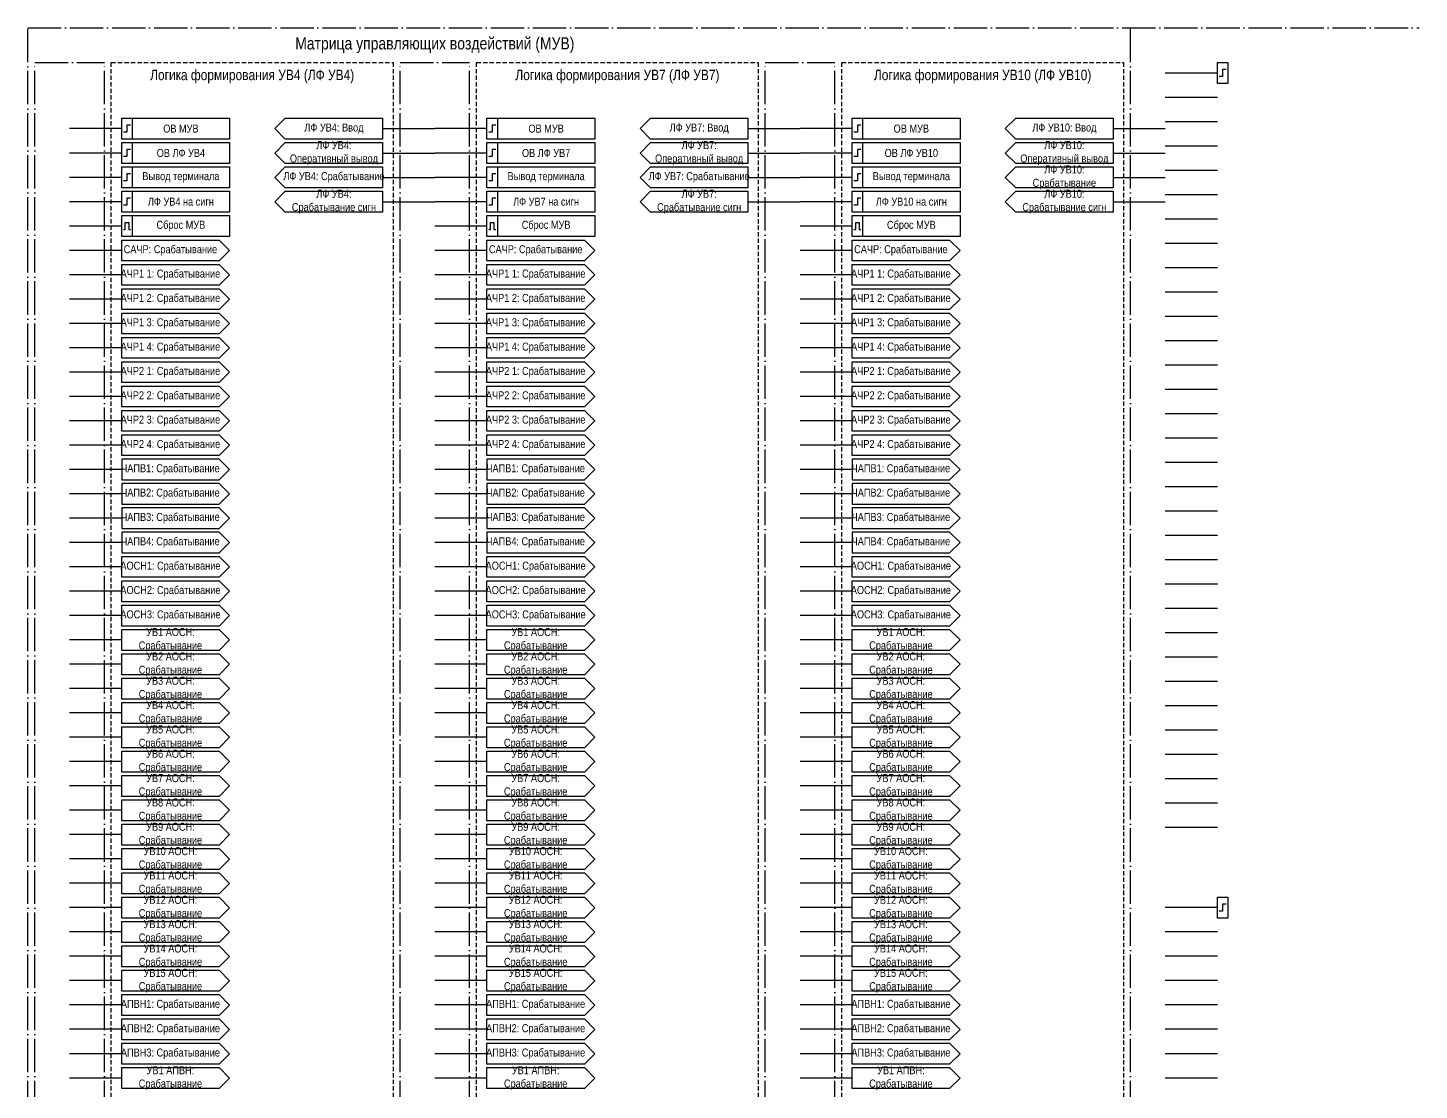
# Model space of a CAD drawing. Header units: millimetres. Extents: x -3568 to 1010, y 18 to 1948.
# Drawn here: x -3423 to -3023, y 1549.5 to 1855 of the extents above; entities that cross this region are included whole.
import ezdxf

# ---------------------------------------------------------------- set-up
doc = ezdxf.new("R2010")
doc.units = ezdxf.units.MM
doc.linetypes.add('ACAD_ISO04W100', pattern=[30, 24, -3, 0, -3])
doc.linetypes.add('штриховая2', pattern=[0.375, 0.25, -0.125])
doc.layers.add('TEXT', color=7, linetype='Continuous', lineweight=25)
doc.layers.add('Основная', color=7, linetype='Continuous')
doc.styles.add('2.5_Gost_RD', font='ARIALN.TTF', dxfattribs={"height": 2.5})
doc.styles.add('3.5_Gost_RD', font='ARIALN.TTF', dxfattribs={"height": 3.5})

msp = doc.modelspace()

# ---------------------------------------------------------------- linework, layer by layer
at = {"color": 251, "linetype": 'ACAD_ISO04W100', "lineweight": 30, "ltscale": 0.4, "true_color": 0x58595b}
for p, q in [((-3423, 1855), (-3023, 1855)), ((-3423, 18), (-3423, 1855)), ((-3106, 18), (-3106, 1855)), ((-3421, 18), (-3421, 1845)), ((-3421, 1845), (-3401, 1845)), ((-3401, 18), (-3401, 1845)), ((-3316, 18), (-3316, 1845)), ((-3316, 1845), (-3296, 1845)), ((-3296, 18), (-3296, 1845)), ((-3211, 18), (-3211, 1845)), ((-3211, 1845), (-3191, 1845)), ((-3191, 18), (-3191, 1845))]:
    msp.add_line(p, q, dxfattribs=at)
at = {"ltscale": 100}
for p, q in [((-3081, 1842), (-3096, 1842)), ((-3081, 1835), (-3096, 1835)), ((-3081, 1828), (-3096, 1828)), ((-3396, 1826), (-3411, 1826)), ((-3321, 1826), (-3306, 1826)), ((-3291, 1826), (-3306, 1826)), ((-3216, 1826), (-3201, 1826)), ((-3186, 1826), (-3201, 1826)), ((-3111, 1826), (-3096, 1826)), ((-3081, 1821), (-3096, 1821)), ((-3396, 1819), (-3411, 1819)), ((-3321, 1819), (-3306, 1819)), ((-3291, 1819), (-3306, 1819)), ((-3216, 1819), (-3201, 1819)), ((-3186, 1819), (-3201, 1819)), ((-3111, 1819), (-3096, 1819)), ((-3396, 1812), (-3411, 1812)), ((-3321, 1812), (-3306, 1812)), ((-3291, 1812), (-3306, 1812)), ((-3216, 1812), (-3201, 1812)), ((-3186, 1812), (-3201, 1812)), ((-3111, 1812), (-3096, 1812)), ((-3081, 1814), (-3096, 1814)), ((-3396, 1805), (-3411, 1805)), ((-3321, 1805), (-3306, 1805)), ((-3291, 1805), (-3306, 1805)), ((-3216, 1805), (-3201, 1805)), ((-3186, 1805), (-3201, 1805)), ((-3111, 1805), (-3096, 1805)), ((-3081, 1807), (-3096, 1807)), ((-3081, 1800), (-3096, 1800)), ((-3396, 1798), (-3411, 1798)), ((-3291, 1798), (-3306, 1798)), ((-3186, 1798), (-3201, 1798)), ((-3081, 1793), (-3096, 1793)), ((-3396, 1791), (-3411, 1791)), ((-3291, 1791), (-3306, 1791)), ((-3186, 1791), (-3201, 1791)), ((-3396, 1784), (-3411, 1784)), ((-3291, 1784), (-3306, 1784)), ((-3186, 1784), (-3201, 1784)), ((-3081, 1786), (-3096, 1786)), ((-3396, 1777), (-3411, 1777)), ((-3291, 1777), (-3306, 1777)), ((-3186, 1777), (-3201, 1777)), ((-3081, 1779), (-3096, 1779)), ((-3081, 1772), (-3096, 1772)), ((-3396, 1770), (-3411, 1770)), ((-3291, 1770), (-3306, 1770)), ((-3186, 1770), (-3201, 1770)), ((-3081, 1765), (-3096, 1765)), ((-3396, 1763), (-3411, 1763)), ((-3291, 1763), (-3306, 1763)), ((-3186, 1763), (-3201, 1763)), ((-3396, 1756), (-3411, 1756)), ((-3291, 1756), (-3306, 1756)), ((-3186, 1756), (-3201, 1756)), ((-3081, 1758), (-3096, 1758)), ((-3396, 1749), (-3411, 1749)), ((-3291, 1749), (-3306, 1749)), ((-3186, 1749), (-3201, 1749)), ((-3081, 1751), (-3096, 1751)), ((-3081, 1744), (-3096, 1744)), ((-3396, 1742), (-3411, 1742)), ((-3291, 1742), (-3306, 1742)), ((-3186, 1742), (-3201, 1742)), ((-3081, 1737), (-3096, 1737)), ((-3396, 1735), (-3411, 1735)), ((-3291, 1735), (-3306, 1735)), ((-3186, 1735), (-3201, 1735)), ((-3396, 1728), (-3411, 1728)), ((-3291, 1728), (-3306, 1728)), ((-3186, 1728), (-3201, 1728)), ((-3081, 1730), (-3096, 1730)), ((-3396, 1721), (-3411, 1721)), ((-3291, 1721), (-3306, 1721)), ((-3186, 1721), (-3201, 1721)), ((-3081, 1723), (-3096, 1723)), ((-3081, 1716), (-3096, 1716)), ((-3396, 1714), (-3411, 1714)), ((-3291, 1714), (-3306, 1714)), ((-3186, 1714), (-3201, 1714)), ((-3081, 1709), (-3096, 1709)), ((-3396, 1707), (-3411, 1707)), ((-3291, 1707), (-3306, 1707)), ((-3186, 1707), (-3201, 1707)), ((-3396, 1700), (-3411, 1700)), ((-3291, 1700), (-3306, 1700)), ((-3186, 1700), (-3201, 1700)), ((-3081, 1702), (-3096, 1702)), ((-3396, 1693), (-3411, 1693)), ((-3291, 1693), (-3306, 1693)), ((-3186, 1693), (-3201, 1693)), ((-3081, 1695), (-3096, 1695)), ((-3081, 1688), (-3096, 1688)), ((-3396, 1686), (-3411, 1686)), ((-3291, 1686), (-3306, 1686)), ((-3186, 1686), (-3201, 1686)), ((-3081, 1681), (-3096, 1681)), ((-3396, 1679), (-3411, 1679)), ((-3291, 1679), (-3306, 1679)), ((-3186, 1679), (-3201, 1679)), ((-3396, 1672), (-3411, 1672)), ((-3291, 1672), (-3306, 1672)), ((-3186, 1672), (-3201, 1672)), ((-3081, 1674), (-3096, 1674)), ((-3396, 1665), (-3411, 1665)), ((-3291, 1665), (-3306, 1665)), ((-3186, 1665), (-3201, 1665)), ((-3081, 1667), (-3096, 1667)), ((-3081, 1660), (-3096, 1660)), ((-3396, 1658), (-3411, 1658)), ((-3291, 1658), (-3306, 1658)), ((-3186, 1658), (-3201, 1658)), ((-3081, 1653), (-3096, 1653)), ((-3396, 1651), (-3411, 1651)), ((-3291, 1651), (-3306, 1651)), ((-3186, 1651), (-3201, 1651)), ((-3396, 1644), (-3411, 1644)), ((-3291, 1644), (-3306, 1644)), ((-3186, 1644), (-3201, 1644)), ((-3081, 1646), (-3096, 1646)), ((-3396, 1637), (-3411, 1637)), ((-3291, 1637), (-3306, 1637)), ((-3186, 1637), (-3201, 1637)), ((-3081, 1639), (-3096, 1639)), ((-3081, 1632), (-3096, 1632)), ((-3396, 1630), (-3411, 1630)), ((-3291, 1630), (-3306, 1630)), ((-3186, 1630), (-3201, 1630)), ((-3081, 1625), (-3096, 1625)), ((-3396, 1623), (-3411, 1623)), ((-3291, 1623), (-3306, 1623)), ((-3186, 1623), (-3201, 1623)), ((-3396, 1616), (-3411, 1616)), ((-3291, 1616), (-3306, 1616)), ((-3186, 1616), (-3201, 1616)), ((-3396, 1609), (-3411, 1609)), ((-3291, 1609), (-3306, 1609)), ((-3186, 1609), (-3201, 1609)), ((-3396, 1602), (-3411, 1602)), ((-3291, 1602), (-3306, 1602)), ((-3186, 1602), (-3201, 1602)), ((-3081, 1602), (-3096, 1602)), ((-3396, 1595), (-3411, 1595)), ((-3291, 1595), (-3306, 1595)), ((-3186, 1595), (-3201, 1595)), ((-3081, 1595), (-3096, 1595)), ((-3396, 1588), (-3411, 1588)), ((-3291, 1588), (-3306, 1588)), ((-3186, 1588), (-3201, 1588)), ((-3081, 1588), (-3096, 1588)), ((-3396, 1581), (-3411, 1581)), ((-3291, 1581), (-3306, 1581)), ((-3186, 1581), (-3201, 1581)), ((-3081, 1581), (-3096, 1581)), ((-3396, 1574), (-3411, 1574)), ((-3291, 1574), (-3306, 1574)), ((-3186, 1574), (-3201, 1574)), ((-3081, 1574), (-3096, 1574)), ((-3396, 1567), (-3411, 1567)), ((-3291, 1567), (-3306, 1567)), ((-3186, 1567), (-3201, 1567)), ((-3081, 1567), (-3096, 1567)), ((-3396, 1560), (-3411, 1560)), ((-3291, 1560), (-3306, 1560)), ((-3186, 1560), (-3201, 1560)), ((-3081, 1560), (-3096, 1560)), ((-3396, 1553), (-3411, 1553)), ((-3291, 1553), (-3306, 1553)), ((-3186, 1553), (-3201, 1553)), ((-3081, 1553), (-3096, 1553))]:
    msp.add_line(p, q, dxfattribs=at)
at = {"linetype": 'штриховая2', "ltscale": 5}
for points in [[(-3399, 1845), (-3318, 1845), (-3318, 1240), (-3399, 1240)], [(-3294, 1845), (-3213, 1845), (-3213, 1240), (-3294, 1240)], [(-3189, 1845), (-3108, 1845), (-3108, 1240), (-3189, 1240)]]:
    msp.add_lwpolyline(points, close=True, dxfattribs=at)
at = {"ltscale": 100}
for points in [[(-3081, 1845), (-3078, 1845), (-3078, 1839), (-3081, 1839)], [(-3396, 1829), (-3393, 1829), (-3393, 1823), (-3396, 1823)], [(-3396, 1829), (-3365, 1829), (-3365, 1823), (-3396, 1823)], [(-3321, 1829), (-3321, 1823), (-3349, 1823), (-3352, 1826), (-3349, 1829)], [(-3291, 1829), (-3288, 1829), (-3288, 1823), (-3291, 1823)], [(-3291, 1829), (-3260, 1829), (-3260, 1823), (-3291, 1823)], [(-3216, 1829), (-3216, 1823), (-3244, 1823), (-3247, 1826), (-3244, 1829)], [(-3186, 1829), (-3183, 1829), (-3183, 1823), (-3186, 1823)], [(-3186, 1829), (-3155, 1829), (-3155, 1823), (-3186, 1823)], [(-3111, 1829), (-3111, 1823), (-3139, 1823), (-3142, 1826), (-3139, 1829)], [(-3396, 1822), (-3393, 1822), (-3393, 1816), (-3396, 1816)], [(-3396, 1822), (-3365, 1822), (-3365, 1816), (-3396, 1816)], [(-3321, 1822), (-3321, 1816), (-3349, 1816), (-3352, 1819), (-3349, 1822)], [(-3291, 1822), (-3288, 1822), (-3288, 1816), (-3291, 1816)], [(-3291, 1822), (-3260, 1822), (-3260, 1816), (-3291, 1816)], [(-3216, 1822), (-3216, 1816), (-3244, 1816), (-3247, 1819), (-3244, 1822)], [(-3186, 1822), (-3183, 1822), (-3183, 1816), (-3186, 1816)], [(-3186, 1822), (-3155, 1822), (-3155, 1816), (-3186, 1816)], [(-3111, 1822), (-3111, 1816), (-3139, 1816), (-3142, 1819), (-3139, 1822)], [(-3396, 1815), (-3393, 1815), (-3393, 1809), (-3396, 1809)], [(-3396, 1815), (-3365, 1815), (-3365, 1809), (-3396, 1809)], [(-3349, 1815), (-3321, 1815), (-3321, 1809), (-3349, 1809), (-3352, 1812)], [(-3291, 1815), (-3288, 1815), (-3288, 1809), (-3291, 1809)], [(-3291, 1815), (-3260, 1815), (-3260, 1809), (-3291, 1809)], [(-3244, 1815), (-3216, 1815), (-3216, 1809), (-3244, 1809), (-3247, 1812)], [(-3186, 1815), (-3183, 1815), (-3183, 1809), (-3186, 1809)], [(-3186, 1815), (-3155, 1815), (-3155, 1809), (-3186, 1809)], [(-3139, 1815), (-3111, 1815), (-3111, 1809), (-3139, 1809), (-3142, 1812)], [(-3396, 1808), (-3393, 1808), (-3393, 1802), (-3396, 1802)], [(-3396, 1808), (-3365, 1808), (-3365, 1802), (-3396, 1802)], [(-3349, 1808), (-3321, 1808), (-3321, 1802), (-3349, 1802), (-3352, 1805)], [(-3291, 1808), (-3288, 1808), (-3288, 1802), (-3291, 1802)], [(-3291, 1808), (-3260, 1808), (-3260, 1802), (-3291, 1802)], [(-3244, 1808), (-3216, 1808), (-3216, 1802), (-3244, 1802), (-3247, 1805)], [(-3186, 1808), (-3183, 1808), (-3183, 1802), (-3186, 1802)], [(-3186, 1808), (-3155, 1808), (-3155, 1802), (-3186, 1802)], [(-3139, 1808), (-3111, 1808), (-3111, 1802), (-3139, 1802), (-3142, 1805)], [(-3396, 1801), (-3365, 1801), (-3365, 1795), (-3396, 1795)], [(-3396, 1801), (-3393, 1801), (-3393, 1795), (-3396, 1795)], [(-3291, 1801), (-3260, 1801), (-3260, 1795), (-3291, 1795)], [(-3291, 1801), (-3288, 1801), (-3288, 1795), (-3291, 1795)], [(-3186, 1801), (-3155, 1801), (-3155, 1795), (-3186, 1795)], [(-3186, 1801), (-3183, 1801), (-3183, 1795), (-3186, 1795)], [(-3081, 1605), (-3078, 1605), (-3078, 1599), (-3081, 1599)]]:
    msp.add_lwpolyline(points, close=True, dxfattribs=at)
at = {"lineweight": 30, "ltscale": 100}
for points in [[(-3078.5, 1843), (-3079.5, 1843), (-3079.5, 1841), (-3080.5, 1841)], [(-3393.5, 1827), (-3394.5, 1827), (-3394.5, 1825), (-3395.5, 1825)], [(-3288.5, 1827), (-3289.5, 1827), (-3289.5, 1825), (-3290.5, 1825)], [(-3183.5, 1827), (-3184.5, 1827), (-3184.5, 1825), (-3185.5, 1825)], [(-3393.5, 1820), (-3394.5, 1820), (-3394.5, 1818), (-3395.5, 1818)], [(-3288.5, 1820), (-3289.5, 1820), (-3289.5, 1818), (-3290.5, 1818)], [(-3183.5, 1820), (-3184.5, 1820), (-3184.5, 1818), (-3185.5, 1818)], [(-3393.5, 1813), (-3394.5, 1813), (-3394.5, 1811), (-3395.5, 1811)], [(-3288.5, 1813), (-3289.5, 1813), (-3289.5, 1811), (-3290.5, 1811)], [(-3183.5, 1813), (-3184.5, 1813), (-3184.5, 1811), (-3185.5, 1811)], [(-3393.5, 1806), (-3394.5, 1806), (-3394.5, 1804), (-3395.5, 1804)], [(-3288.5, 1806), (-3289.5, 1806), (-3289.5, 1804), (-3290.5, 1804)], [(-3183.5, 1806), (-3184.5, 1806), (-3184.5, 1804), (-3185.5, 1804)], [(-3395.5, 1797), (-3395, 1797), (-3395, 1799), (-3394, 1799), (-3394, 1797), (-3393.5, 1797)], [(-3290.5, 1797), (-3290, 1797), (-3290, 1799), (-3289, 1799), (-3289, 1797), (-3288.5, 1797)], [(-3185.5, 1797), (-3185, 1797), (-3185, 1799), (-3184, 1799), (-3184, 1797), (-3183.5, 1797)], [(-3078.5, 1603), (-3079.5, 1603), (-3079.5, 1601), (-3080.5, 1601)]]:
    msp.add_lwpolyline(points, dxfattribs=at)
at = {"ltscale": 100}
for points in [[(-3396, 1793.98), (-3368, 1793.98), (-3365, 1790.98), (-3368, 1787.98), (-3396, 1787.98), (-3396, 1793.98)], [(-3291, 1793.98), (-3263, 1793.98), (-3260, 1790.98), (-3263, 1787.98), (-3291, 1787.98), (-3291, 1793.98)], [(-3186, 1793.98), (-3158, 1793.98), (-3155, 1790.98), (-3158, 1787.98), (-3186, 1787.98), (-3186, 1793.98)], [(-3396, 1786.98), (-3368, 1786.98), (-3365, 1783.98), (-3368, 1780.98), (-3396, 1780.98), (-3396, 1786.98)], [(-3291, 1786.98), (-3263, 1786.98), (-3260, 1783.98), (-3263, 1780.98), (-3291, 1780.98), (-3291, 1786.98)], [(-3186, 1786.98), (-3158, 1786.98), (-3155, 1783.98), (-3158, 1780.98), (-3186, 1780.98), (-3186, 1786.98)], [(-3396, 1779.98), (-3368, 1779.98), (-3365, 1776.98), (-3368, 1773.98), (-3396, 1773.98), (-3396, 1779.98)], [(-3291, 1779.98), (-3263, 1779.98), (-3260, 1776.98), (-3263, 1773.98), (-3291, 1773.98), (-3291, 1779.98)], [(-3186, 1779.98), (-3158, 1779.98), (-3155, 1776.98), (-3158, 1773.98), (-3186, 1773.98), (-3186, 1779.98)], [(-3396, 1772.98), (-3368, 1772.98), (-3365, 1769.98), (-3368, 1766.98), (-3396, 1766.98), (-3396, 1772.98)], [(-3291, 1772.98), (-3263, 1772.98), (-3260, 1769.98), (-3263, 1766.98), (-3291, 1766.98), (-3291, 1772.98)], [(-3186, 1772.98), (-3158, 1772.98), (-3155, 1769.98), (-3158, 1766.98), (-3186, 1766.98), (-3186, 1772.98)], [(-3396, 1765.98), (-3368, 1765.98), (-3365, 1762.98), (-3368, 1759.98), (-3396, 1759.98), (-3396, 1765.98)], [(-3291, 1765.98), (-3263, 1765.98), (-3260, 1762.98), (-3263, 1759.98), (-3291, 1759.98), (-3291, 1765.98)], [(-3186, 1765.98), (-3158, 1765.98), (-3155, 1762.98), (-3158, 1759.98), (-3186, 1759.98), (-3186, 1765.98)], [(-3396, 1758.98), (-3368, 1758.98), (-3365, 1755.98), (-3368, 1752.98), (-3396, 1752.98), (-3396, 1758.98)], [(-3291, 1758.98), (-3263, 1758.98), (-3260, 1755.98), (-3263, 1752.98), (-3291, 1752.98), (-3291, 1758.98)], [(-3186, 1758.98), (-3158, 1758.98), (-3155, 1755.98), (-3158, 1752.98), (-3186, 1752.98), (-3186, 1758.98)], [(-3396, 1751.98), (-3368, 1751.98), (-3365, 1748.98), (-3368, 1745.98), (-3396, 1745.98), (-3396, 1751.98)], [(-3291, 1751.98), (-3263, 1751.98), (-3260, 1748.98), (-3263, 1745.98), (-3291, 1745.98), (-3291, 1751.98)], [(-3186, 1751.98), (-3158, 1751.98), (-3155, 1748.98), (-3158, 1745.98), (-3186, 1745.98), (-3186, 1751.98)], [(-3396, 1744.98), (-3368, 1744.98), (-3365, 1741.98), (-3368, 1738.98), (-3396, 1738.98), (-3396, 1744.98)], [(-3291, 1744.98), (-3263, 1744.98), (-3260, 1741.98), (-3263, 1738.98), (-3291, 1738.98), (-3291, 1744.98)], [(-3186, 1744.98), (-3158, 1744.98), (-3155, 1741.98), (-3158, 1738.98), (-3186, 1738.98), (-3186, 1744.98)], [(-3396, 1737.98), (-3368, 1737.98), (-3365, 1734.98), (-3368, 1731.98), (-3396, 1731.98), (-3396, 1737.98)], [(-3291, 1737.98), (-3263, 1737.98), (-3260, 1734.98), (-3263, 1731.98), (-3291, 1731.98), (-3291, 1737.98)], [(-3186, 1737.98), (-3158, 1737.98), (-3155, 1734.98), (-3158, 1731.98), (-3186, 1731.98), (-3186, 1737.98)], [(-3396, 1702.98), (-3368, 1702.98), (-3365, 1699.98), (-3368, 1696.98), (-3396, 1696.98), (-3396, 1702.98)], [(-3291, 1702.98), (-3263, 1702.98), (-3260, 1699.98), (-3263, 1696.98), (-3291, 1696.98), (-3291, 1702.98)], [(-3186, 1702.98), (-3158, 1702.98), (-3155, 1699.98), (-3158, 1696.98), (-3186, 1696.98), (-3186, 1702.98)], [(-3396, 1695.98), (-3368, 1695.98), (-3365, 1692.98), (-3368, 1689.98), (-3396, 1689.98), (-3396, 1695.98)], [(-3291, 1695.98), (-3263, 1695.98), (-3260, 1692.98), (-3263, 1689.98), (-3291, 1689.98), (-3291, 1695.98)], [(-3186, 1695.98), (-3158, 1695.98), (-3155, 1692.98), (-3158, 1689.98), (-3186, 1689.98), (-3186, 1695.98)], [(-3396, 1688.98), (-3368, 1688.98), (-3365, 1685.98), (-3368, 1682.98), (-3396, 1682.98), (-3396, 1688.98)], [(-3291, 1688.98), (-3263, 1688.98), (-3260, 1685.98), (-3263, 1682.98), (-3291, 1682.98), (-3291, 1688.98)], [(-3186, 1688.98), (-3158, 1688.98), (-3155, 1685.98), (-3158, 1682.98), (-3186, 1682.98), (-3186, 1688.98)], [(-3396, 1681.98), (-3368, 1681.98), (-3365, 1678.98), (-3368, 1675.98), (-3396, 1675.98), (-3396, 1681.98)], [(-3291, 1681.98), (-3263, 1681.98), (-3260, 1678.98), (-3263, 1675.98), (-3291, 1675.98), (-3291, 1681.98)], [(-3186, 1681.98), (-3158, 1681.98), (-3155, 1678.98), (-3158, 1675.98), (-3186, 1675.98), (-3186, 1681.98)], [(-3396, 1674.98), (-3368, 1674.98), (-3365, 1671.98), (-3368, 1668.98), (-3396, 1668.98), (-3396, 1674.98)], [(-3291, 1674.98), (-3263, 1674.98), (-3260, 1671.98), (-3263, 1668.98), (-3291, 1668.98), (-3291, 1674.98)], [(-3186, 1674.98), (-3158, 1674.98), (-3155, 1671.98), (-3158, 1668.98), (-3186, 1668.98), (-3186, 1674.98)], [(-3396, 1667.98), (-3368, 1667.98), (-3365, 1664.98), (-3368, 1661.98), (-3396, 1661.98), (-3396, 1667.98)], [(-3291, 1667.98), (-3263, 1667.98), (-3260, 1664.98), (-3263, 1661.98), (-3291, 1661.98), (-3291, 1667.98)], [(-3186, 1667.98), (-3158, 1667.98), (-3155, 1664.98), (-3158, 1661.98), (-3186, 1661.98), (-3186, 1667.98)], [(-3396, 1660.98), (-3368, 1660.98), (-3365, 1657.98), (-3368, 1654.98), (-3396, 1654.98), (-3396, 1660.98)], [(-3291, 1660.98), (-3263, 1660.98), (-3260, 1657.98), (-3263, 1654.98), (-3291, 1654.98), (-3291, 1660.98)], [(-3186, 1660.98), (-3158, 1660.98), (-3155, 1657.98), (-3158, 1654.98), (-3186, 1654.98), (-3186, 1660.98)], [(-3396, 1653.98), (-3368, 1653.98), (-3365, 1650.98), (-3368, 1647.98), (-3396, 1647.98), (-3396, 1653.98)], [(-3291, 1653.98), (-3263, 1653.98), (-3260, 1650.98), (-3263, 1647.98), (-3291, 1647.98), (-3291, 1653.98)], [(-3186, 1653.98), (-3158, 1653.98), (-3155, 1650.98), (-3158, 1647.98), (-3186, 1647.98), (-3186, 1653.98)], [(-3396, 1646.98), (-3368, 1646.98), (-3365, 1643.98), (-3368, 1640.98), (-3396, 1640.98), (-3396, 1646.98)], [(-3291, 1646.98), (-3263, 1646.98), (-3260, 1643.98), (-3263, 1640.98), (-3291, 1640.98), (-3291, 1646.98)], [(-3186, 1646.98), (-3158, 1646.98), (-3155, 1643.98), (-3158, 1640.98), (-3186, 1640.98), (-3186, 1646.98)], [(-3396, 1639.98), (-3368, 1639.98), (-3365, 1636.98), (-3368, 1633.98), (-3396, 1633.98), (-3396, 1639.98)], [(-3291, 1639.98), (-3263, 1639.98), (-3260, 1636.98), (-3263, 1633.98), (-3291, 1633.98), (-3291, 1639.98)], [(-3186, 1639.98), (-3158, 1639.98), (-3155, 1636.98), (-3158, 1633.98), (-3186, 1633.98), (-3186, 1639.98)], [(-3396, 1632.98), (-3368, 1632.98), (-3365, 1629.98), (-3368, 1626.98), (-3396, 1626.98), (-3396, 1632.98)], [(-3291, 1632.98), (-3263, 1632.98), (-3260, 1629.98), (-3263, 1626.98), (-3291, 1626.98), (-3291, 1632.98)], [(-3186, 1632.98), (-3158, 1632.98), (-3155, 1629.98), (-3158, 1626.98), (-3186, 1626.98), (-3186, 1632.98)], [(-3396, 1625.98), (-3368, 1625.98), (-3365, 1622.98), (-3368, 1619.98), (-3396, 1619.98), (-3396, 1625.98)], [(-3291, 1625.98), (-3263, 1625.98), (-3260, 1622.98), (-3263, 1619.98), (-3291, 1619.98), (-3291, 1625.98)], [(-3186, 1625.98), (-3158, 1625.98), (-3155, 1622.98), (-3158, 1619.98), (-3186, 1619.98), (-3186, 1625.98)], [(-3396, 1618.98), (-3368, 1618.98), (-3365, 1615.98), (-3368, 1612.98), (-3396, 1612.98), (-3396, 1618.98)], [(-3291, 1618.98), (-3263, 1618.98), (-3260, 1615.98), (-3263, 1612.98), (-3291, 1612.98), (-3291, 1618.98)], [(-3186, 1618.98), (-3158, 1618.98), (-3155, 1615.98), (-3158, 1612.98), (-3186, 1612.98), (-3186, 1618.98)], [(-3396, 1611.98), (-3368, 1611.98), (-3365, 1608.98), (-3368, 1605.98), (-3396, 1605.98), (-3396, 1611.98)], [(-3291, 1611.98), (-3263, 1611.98), (-3260, 1608.98), (-3263, 1605.98), (-3291, 1605.98), (-3291, 1611.98)], [(-3186, 1611.98), (-3158, 1611.98), (-3155, 1608.98), (-3158, 1605.98), (-3186, 1605.98), (-3186, 1611.98)], [(-3396, 1604.98), (-3368, 1604.98), (-3365, 1601.98), (-3368, 1598.98), (-3396, 1598.98), (-3396, 1604.98)], [(-3291, 1604.98), (-3263, 1604.98), (-3260, 1601.98), (-3263, 1598.98), (-3291, 1598.98), (-3291, 1604.98)], [(-3186, 1604.98), (-3158, 1604.98), (-3155, 1601.98), (-3158, 1598.98), (-3186, 1598.98), (-3186, 1604.98)], [(-3396, 1597.98), (-3368, 1597.98), (-3365, 1594.98), (-3368, 1591.98), (-3396, 1591.98), (-3396, 1597.98)], [(-3291, 1597.98), (-3263, 1597.98), (-3260, 1594.98), (-3263, 1591.98), (-3291, 1591.98), (-3291, 1597.98)], [(-3186, 1597.98), (-3158, 1597.98), (-3155, 1594.98), (-3158, 1591.98), (-3186, 1591.98), (-3186, 1597.98)], [(-3396, 1590.98), (-3368, 1590.98), (-3365, 1587.98), (-3368, 1584.98), (-3396, 1584.98), (-3396, 1590.98)], [(-3291, 1590.98), (-3263, 1590.98), (-3260, 1587.98), (-3263, 1584.98), (-3291, 1584.98), (-3291, 1590.98)], [(-3186, 1590.98), (-3158, 1590.98), (-3155, 1587.98), (-3158, 1584.98), (-3186, 1584.98), (-3186, 1590.98)], [(-3396, 1583.98), (-3368, 1583.98), (-3365, 1580.98), (-3368, 1577.98), (-3396, 1577.98), (-3396, 1583.98)], [(-3291, 1583.98), (-3263, 1583.98), (-3260, 1580.98), (-3263, 1577.98), (-3291, 1577.98), (-3291, 1583.98)], [(-3186, 1583.98), (-3158, 1583.98), (-3155, 1580.98), (-3158, 1577.98), (-3186, 1577.98), (-3186, 1583.98)], [(-3396, 1576.98), (-3368, 1576.98), (-3365, 1573.98), (-3368, 1570.98), (-3396, 1570.98), (-3396, 1576.98)], [(-3291, 1576.98), (-3263, 1576.98), (-3260, 1573.98), (-3263, 1570.98), (-3291, 1570.98), (-3291, 1576.98)], [(-3186, 1576.98), (-3158, 1576.98), (-3155, 1573.98), (-3158, 1570.98), (-3186, 1570.98), (-3186, 1576.98)], [(-3396, 1569.98), (-3368, 1569.98), (-3365, 1566.98), (-3368, 1563.98), (-3396, 1563.98), (-3396, 1569.98)], [(-3291, 1569.98), (-3263, 1569.98), (-3260, 1566.98), (-3263, 1563.98), (-3291, 1563.98), (-3291, 1569.98)], [(-3186, 1569.98), (-3158, 1569.98), (-3155, 1566.98), (-3158, 1563.98), (-3186, 1563.98), (-3186, 1569.98)], [(-3396, 1562.98), (-3368, 1562.98), (-3365, 1559.98), (-3368, 1556.98), (-3396, 1556.98), (-3396, 1562.98)], [(-3291, 1562.98), (-3263, 1562.98), (-3260, 1559.98), (-3263, 1556.98), (-3291, 1556.98), (-3291, 1562.98)], [(-3186, 1562.98), (-3158, 1562.98), (-3155, 1559.98), (-3158, 1556.98), (-3186, 1556.98), (-3186, 1562.98)], [(-3396, 1555.98), (-3368, 1555.98), (-3365, 1552.98), (-3368, 1549.98), (-3396, 1549.98), (-3396, 1555.98)], [(-3291, 1555.98), (-3263, 1555.98), (-3260, 1552.98), (-3263, 1549.98), (-3291, 1549.98), (-3291, 1555.98)], [(-3186, 1555.98), (-3158, 1555.98), (-3155, 1552.98), (-3158, 1549.98), (-3186, 1549.98), (-3186, 1555.98)]]:
    msp.add_lwpolyline(points, dxfattribs=at)
at = {"layer": 'Основная', "ltscale": 100}
for points in [[(-3365, 1728), (-3368, 1731), (-3396, 1731), (-3396, 1725), (-3368, 1725), (-3365, 1728)], [(-3260, 1728), (-3263, 1731), (-3291, 1731), (-3291, 1725), (-3263, 1725), (-3260, 1728)], [(-3155, 1728), (-3158, 1731), (-3186, 1731), (-3186, 1725), (-3158, 1725), (-3155, 1728)], [(-3365, 1721), (-3368, 1724), (-3396, 1724), (-3396, 1718), (-3368, 1718), (-3365, 1721)], [(-3260, 1721), (-3263, 1724), (-3291, 1724), (-3291, 1718), (-3263, 1718), (-3260, 1721)], [(-3155, 1721), (-3158, 1724), (-3186, 1724), (-3186, 1718), (-3158, 1718), (-3155, 1721)], [(-3365, 1714), (-3368, 1717), (-3396, 1717), (-3396, 1711), (-3368, 1711), (-3365, 1714)], [(-3260, 1714), (-3263, 1717), (-3291, 1717), (-3291, 1711), (-3263, 1711), (-3260, 1714)], [(-3155, 1714), (-3158, 1717), (-3186, 1717), (-3186, 1711), (-3158, 1711), (-3155, 1714)], [(-3365, 1707), (-3368, 1710), (-3396, 1710), (-3396, 1704), (-3368, 1704), (-3365, 1707)], [(-3260, 1707), (-3263, 1710), (-3291, 1710), (-3291, 1704), (-3263, 1704), (-3260, 1707)], [(-3155, 1707), (-3158, 1710), (-3186, 1710), (-3186, 1704), (-3158, 1704), (-3155, 1707)]]:
    msp.add_lwpolyline(points, dxfattribs=at)

# ---------------------------------------------------------------- texts
at = {"color": 128, "ltscale": 100, "true_color": 0x0b6436, "attachment_point": 5, "style": '3.5_Gost_RD'}
for s, insert, char_height, width in [('Матрица управляющих воздействий (МУВ)', (-3306, 1850), 3.5, 400), ('Логика формирования УВ4 (ЛФ УВ4)', (-3358.5, 1841), 3, 81), ('Логика формирования УВ7 (ЛФ УВ7)', (-3253.5, 1841), 3, 81), ('Логика формирования УВ10 (ЛФ УВ10)', (-3148.5, 1841), 3, 81)]:
    msp.add_mtext(s, dxfattribs=dict(at, insert=insert, char_height=char_height, width=width))
at = {"ltscale": 100, "char_height": 2.3, "attachment_point": 5, "style": '2.5_Gost_RD'}
for s, insert, width in [('ЛФ УВ4: Ввод', (-3335, 1826), 28), ('ЛФ УВ7: Ввод', (-3230, 1826), 28), ('ЛФ УВ10: Ввод', (-3125, 1826), 28), ('ЛФ УВ4: ^JОперативный вывод', (-3335, 1819), 28), ('ЛФ УВ7: ^JОперативный вывод', (-3230, 1819), 28), ('ЛФ УВ10: ^JОперативный вывод', (-3125, 1819), 28), ('Вывод терминала', (-3379, 1812), 28), ('ЛФ УВ4: Срабатывание', (-3335, 1812), 28), ('Вывод терминала', (-3274, 1812), 28), ('ЛФ УВ7: Срабатывание', (-3230, 1812), 28), ('Вывод терминала', (-3169, 1812), 28), ('ЛФ УВ10: Срабатывание', (-3125, 1812), 28), ('ЛФ УВ4: Срабатывание сигн', (-3335, 1805), 28), ('ЛФ УВ7: Срабатывание сигн', (-3230, 1805), 28), ('ЛФ УВ10: Срабатывание сигн', (-3125, 1805), 28), ('ЛФ УВ4 на сигн', (-3379, 1805), 27.6764), ('ЛФ УВ7 на сигн', (-3274, 1805), 27.6764), ('ЛФ УВ10 на сигн', (-3169, 1805), 27.6764)]:
    msp.add_mtext(s, dxfattribs=dict(at, insert=insert, width=width))
at = {"color": 0, "ltscale": 100, "char_height": 2.3, "width": 28, "attachment_point": 5, "style": '2.5_Gost_RD'}
for s, insert in [('{\\C256;САЧР: Срабатывание}', (-3382, 1790.98)), ('{\\C256;САЧР: Срабатывание}', (-3277, 1790.98)), ('{\\C256;САЧР: Срабатывание}', (-3172, 1790.98)), ('{\\C256;АЧР1 1: Срабатывание}', (-3382, 1783.98)), ('{\\C256;АЧР1 1: Срабатывание}', (-3277, 1783.98)), ('{\\C256;АЧР1 1: Срабатывание}', (-3172, 1783.98)), ('{\\C256;АЧР1 2: Срабатывание}', (-3382, 1776.98)), ('{\\C256;АЧР1 2: Срабатывание}', (-3277, 1776.98)), ('{\\C256;АЧР1 2: Срабатывание}', (-3172, 1776.98)), ('{\\C256;АЧР1 3: Срабатывание}', (-3382, 1769.98)), ('{\\C256;АЧР1 3: Срабатывание}', (-3277, 1769.98)), ('{\\C256;АЧР1 3: Срабатывание}', (-3172, 1769.98)), ('{\\C256;АЧР1 4: Срабатывание}', (-3382, 1762.98)), ('{\\C256;АЧР1 4: Срабатывание}', (-3277, 1762.98)), ('{\\C256;АЧР1 4: Срабатывание}', (-3172, 1762.98)), ('{\\C256;АЧР2 1: Срабатывание}', (-3382, 1755.98)), ('{\\C256;АЧР2 1: Срабатывание}', (-3277, 1755.98)), ('{\\C256;АЧР2 1: Срабатывание}', (-3172, 1755.98)), ('{\\C256;АЧР2 2: Срабатывание}', (-3382, 1748.98)), ('{\\C256;АЧР2 2: Срабатывание}', (-3277, 1748.98)), ('{\\C256;АЧР2 2: Срабатывание}', (-3172, 1748.98)), ('{\\C256;АЧР2 3: Срабатывание}', (-3382, 1741.98)), ('{\\C256;АЧР2 3: Срабатывание}', (-3277, 1741.98)), ('{\\C256;АЧР2 3: Срабатывание}', (-3172, 1741.98)), ('{\\C256;АЧР2 4: Срабатывание}', (-3382, 1734.98)), ('{\\C256;АЧР2 4: Срабатывание}', (-3277, 1734.98)), ('{\\C256;АЧР2 4: Срабатывание}', (-3172, 1734.98)), ('{\\C256;АОСН1: Срабатывание}', (-3382, 1699.98)), ('{\\C256;АОСН1: Срабатывание}', (-3277, 1699.98)), ('{\\C256;АОСН1: Срабатывание}', (-3172, 1699.98)), ('{\\C256;АОСН2: Срабатывание}', (-3382, 1692.98)), ('{\\C256;АОСН2: Срабатывание}', (-3277, 1692.98)), ('{\\C256;АОСН2: Срабатывание}', (-3172, 1692.98)), ('{\\C256;АОСН3: Срабатывание}', (-3382, 1685.98)), ('{\\C256;АОСН3: Срабатывание}', (-3277, 1685.98)), ('{\\C256;АОСН3: Срабатывание}', (-3172, 1685.98)), ('{\\C256;УВ1 АОСН: Срабатывание}', (-3382, 1678.98)), ('{\\C256;УВ1 АОСН: Срабатывание}', (-3277, 1678.98)), ('{\\C256;УВ1 АОСН: Срабатывание}', (-3172, 1678.98)), ('{\\C256;УВ2 АОСН: Срабатывание}', (-3382, 1671.98)), ('{\\C256;УВ2 АОСН: Срабатывание}', (-3277, 1671.98)), ('{\\C256;УВ2 АОСН: Срабатывание}', (-3172, 1671.98)), ('{\\C256;УВ3 АОСН: Срабатывание}', (-3382, 1664.98)), ('{\\C256;УВ3 АОСН: Срабатывание}', (-3277, 1664.98)), ('{\\C256;УВ3 АОСН: Срабатывание}', (-3172, 1664.98)), ('{\\C256;УВ4 АОСН: Срабатывание}', (-3382, 1657.98)), ('{\\C256;УВ4 АОСН: Срабатывание}', (-3277, 1657.98)), ('{\\C256;УВ4 АОСН: Срабатывание}', (-3172, 1657.98)), ('{\\C256;УВ5 АОСН: Срабатывание}', (-3382, 1650.98)), ('{\\C256;УВ5 АОСН: Срабатывание}', (-3277, 1650.98)), ('{\\C256;УВ5 АОСН: Срабатывание}', (-3172, 1650.98)), ('{\\C256;УВ6 АОСН: Срабатывание}', (-3382, 1643.98)), ('{\\C256;УВ6 АОСН: Срабатывание}', (-3277, 1643.98)), ('{\\C256;УВ6 АОСН: Срабатывание}', (-3172, 1643.98)), ('{\\C256;УВ7 АОСН: Срабатывание}', (-3382, 1636.98)), ('{\\C256;УВ7 АОСН: Срабатывание}', (-3277, 1636.98)), ('{\\C256;УВ7 АОСН: Срабатывание}', (-3172, 1636.98)), ('{\\C256;УВ8 АОСН: Срабатывание}', (-3382, 1629.98)), ('{\\C256;УВ8 АОСН: Срабатывание}', (-3277, 1629.98)), ('{\\C256;УВ8 АОСН: Срабатывание}', (-3172, 1629.98)), ('{\\C256;УВ9 АОСН: Срабатывание}', (-3382, 1622.98)), ('{\\C256;УВ9 АОСН: Срабатывание}', (-3277, 1622.98)), ('{\\C256;УВ9 АОСН: Срабатывание}', (-3172, 1622.98)), ('{\\C256;УВ10 АОСН: Срабатывание}', (-3382, 1615.98)), ('{\\C256;УВ10 АОСН: Срабатывание}', (-3277, 1615.98)), ('{\\C256;УВ10 АОСН: Срабатывание}', (-3172, 1615.98)), ('{\\C256;УВ11 АОСН: Срабатывание}', (-3382, 1608.98)), ('{\\C256;УВ11 АОСН: Срабатывание}', (-3277, 1608.98)), ('{\\C256;УВ11 АОСН: Срабатывание}', (-3172, 1608.98)), ('{\\C256;УВ12 АОСН: Срабатывание}', (-3382, 1601.98)), ('{\\C256;УВ12 АОСН: Срабатывание}', (-3277, 1601.98)), ('{\\C256;УВ12 АОСН: Срабатывание}', (-3172, 1601.98)), ('{\\C256;УВ13 АОСН: Срабатывание}', (-3382, 1594.98)), ('{\\C256;УВ13 АОСН: Срабатывание}', (-3277, 1594.98)), ('{\\C256;УВ13 АОСН: Срабатывание}', (-3172, 1594.98)), ('{\\C256;УВ14 АОСН: Срабатывание}', (-3382, 1587.98)), ('{\\C256;УВ14 АОСН: Срабатывание}', (-3277, 1587.98)), ('{\\C256;УВ14 АОСН: Срабатывание}', (-3172, 1587.98)), ('{\\C256;УВ15 АОСН: Срабатывание}', (-3382, 1580.98)), ('{\\C256;УВ15 АОСН: Срабатывание}', (-3277, 1580.98)), ('{\\C256;УВ15 АОСН: Срабатывание}', (-3172, 1580.98)), ('{\\C256;АПВН1: Срабатывание}', (-3382, 1573.98)), ('{\\C256;АПВН1: Срабатывание}', (-3277, 1573.98)), ('{\\C256;АПВН1: Срабатывание}', (-3172, 1573.98)), ('{\\C256;АПВН2: Срабатывание}', (-3382, 1566.98)), ('{\\C256;АПВН2: Срабатывание}', (-3277, 1566.98)), ('{\\C256;АПВН2: Срабатывание}', (-3172, 1566.98)), ('{\\C256;АПВН3: Срабатывание}', (-3382, 1559.98)), ('{\\C256;АПВН3: Срабатывание}', (-3277, 1559.98)), ('{\\C256;АПВН3: Срабатывание}', (-3172, 1559.98)), ('{\\C256;УВ1 АПВН: Срабатывание}', (-3382, 1552.98)), ('{\\C256;УВ1 АПВН: Срабатывание}', (-3277, 1552.98)), ('{\\C256;УВ1 АПВН: Срабатывание}', (-3172, 1552.98))]:
    msp.add_mtext(s, dxfattribs=dict(at, insert=insert))
at = {"layer": 'TEXT', "ltscale": 100, "char_height": 2.3, "width": 28, "attachment_point": 5, "style": '2.5_Gost_RD'}
for s, insert in [('ОВ МУВ', (-3379, 1826)), ('ОВ МУВ', (-3274, 1826)), ('ОВ МУВ', (-3169, 1826)), ('ОВ ЛФ УВ4', (-3379, 1819)), ('ОВ ЛФ УВ7', (-3274, 1819)), ('ОВ ЛФ УВ10', (-3169, 1819)), ('Сброс МУВ', (-3379, 1798)), ('Сброс МУВ', (-3274, 1798)), ('Сброс МУВ', (-3169, 1798))]:
    msp.add_mtext(s, dxfattribs=dict(at, insert=insert))
at = {"layer": 'Основная', "color": 0, "ltscale": 100, "char_height": 2.3, "width": 28, "attachment_point": 5, "style": '2.5_Gost_RD'}
for s, insert in [('{\\C256;ЧАПВ1: Срабатывание}', (-3382, 1728)), ('{\\C256;ЧАПВ1: Срабатывание}', (-3277, 1728)), ('{\\C256;ЧАПВ1: Срабатывание}', (-3172, 1728)), ('{\\C256;ЧАПВ2: Срабатывание}', (-3382, 1721)), ('{\\C256;ЧАПВ2: Срабатывание}', (-3277, 1721)), ('{\\C256;ЧАПВ2: Срабатывание}', (-3172, 1721)), ('{\\C256;ЧАПВ3: Срабатывание}', (-3382, 1714)), ('{\\C256;ЧАПВ3: Срабатывание}', (-3277, 1714)), ('{\\C256;ЧАПВ3: Срабатывание}', (-3172, 1714)), ('{\\C256;ЧАПВ4: Срабатывание}', (-3382, 1707)), ('{\\C256;ЧАПВ4: Срабатывание}', (-3277, 1707)), ('{\\C256;ЧАПВ4: Срабатывание}', (-3172, 1707))]:
    msp.add_mtext(s, dxfattribs=dict(at, insert=insert))

doc.saveas('drawing.dxf')
